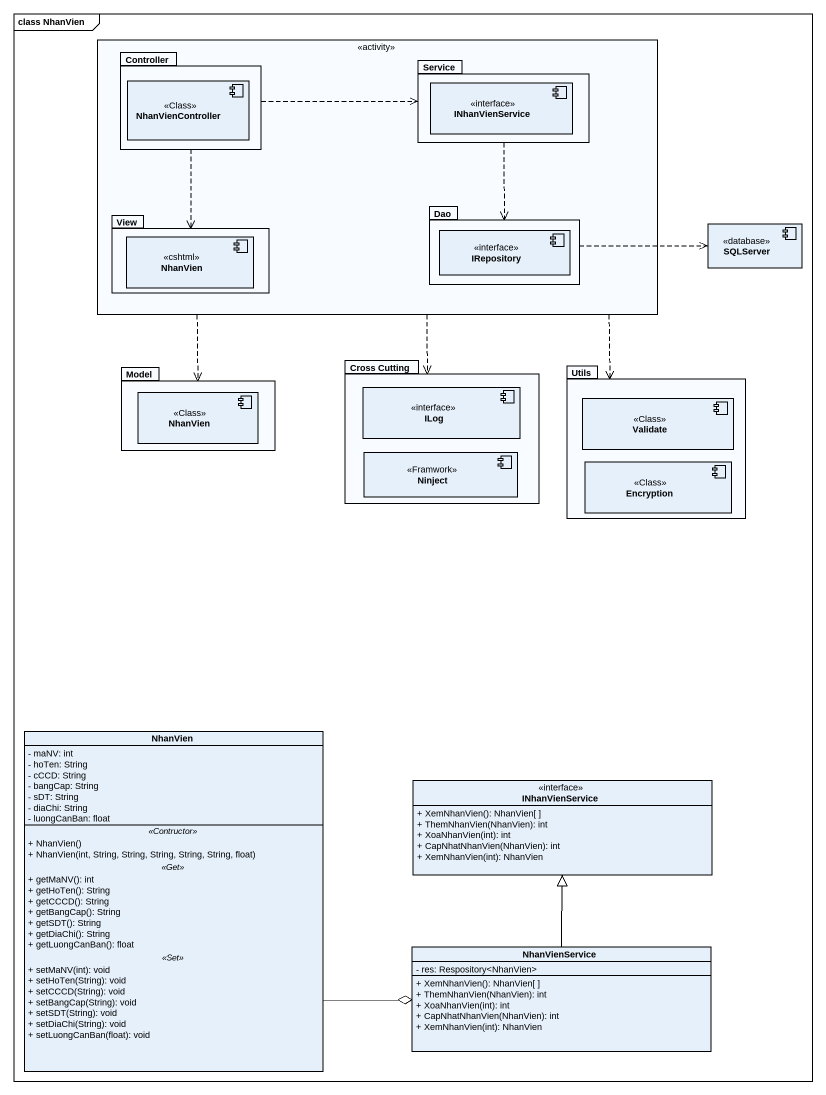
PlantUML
@startuml
mainframe class NhanVien
allowmixing
hide circle
hide empty members
skinparam classAttributeIconSize 0
rectangle " " as part1 <<activity>> {
  package Controller {
    component NhanVienController <<Class>>
  }
  package Service {
    component INhanVienService <<interface>>
  }
  package View {
    component NhanVien <<cshtml>>
  }
  package Dao {
    component IRepository <<interface>>
  }
}
component SQLServer <<database>>
package Model {
  component "NhanVien" as NhanVien_2 <<Class>>
}
package "Cross Cutting" as Cross_Cutting {
  component ILog <<interface>>
  component Ninject <<Framwork>>
}
package Utils {
  component Validate <<Class>>
  component Encryption <<Class>>
}
class "NhanVien" as NhanVien_3 {
  - maNV: int
  - hoTen: String
  - cCCD: String
  - bangCap: String
  - sDT: String
  - diaChi: String
  - luongCanBan: float
  .. <<Contructor>> ..
  + NhanVien()
  + NhanVien(int, String, String, String, String, String, float)
  .. <<Get>> ..
  + getMaNV(): int
  + getHoTen(): String
  + getCCCD(): String
  + getBangCap(): String
  + getSDT(): String
  + getDiaChi(): String
  + getLuongCanBan(): float
  .. <<Set>> ..
  + setMaNV(int): void
  + setHoTen(String): void
  + setCCCD(String): void
  + setBangCap(String): void
  + setSDT(String): void
  + setDiaChi(String): void
  + setLuongCanBan(float): void
}
class "INhanVienService" as INhanVienService_2 <<interface>> {
  + XemNhanVien(): NhanVien[ ]
  + ThemNhanVien(NhanVien): int
  + XoaNhanVien(int): int
  + CapNhatNhanVien(NhanVien): int
  + XemNhanVien(int): NhanVien
}
class NhanVienService {
  - res: Respository<NhanVien>
  + XemNhanVien(): NhanVien[ ]
  + ThemNhanVien(NhanVien): int
  + XoaNhanVien(int): int
  + CapNhatNhanVien(NhanVien): int
  + XemNhanVien(int): NhanVien
}
part1 ..> Model
part1 ..> Cross_Cutting
part1 ..> Utils
Controller .right.> Service
Controller ..> View
Service ..> Dao
Dao .right.> SQLServer
NhanVien_3 -right-o NhanVienService
NhanVienService -up-|> INhanVienService_2
@enduml
